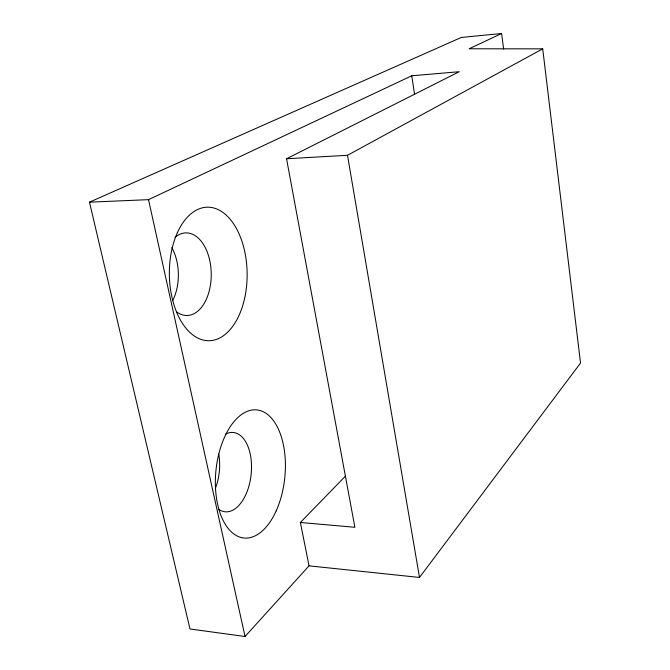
<?xml version="1.0" encoding="UTF-8"?>
<svg xmlns="http://www.w3.org/2000/svg" width="670" height="670" viewBox="0 0 670 670"><rect width="100%" height="100%" fill="white"/><g stroke="black" fill="none" stroke-linecap="round" stroke-linejoin="round"><path stroke-width="1" d="M501.612 33.5L461.27 37.461L89.47 202.173L189.987 628.988L245.036 636.5L309.038 565.849L419.495 577.448L580.53 363.04L542.717 48.843L469.142 48.784L501.612 33.5L503.622 49.044M309.038 565.849L300.378 522.483L345.511 476.043M300.378 522.483L354.882 527.29L286.551 158.757L347.496 155.298L542.717 48.843M286.551 158.757L459.243 71.715L411.757 75.785L148.514 199.652L89.47 202.173M148.514 199.652L245.036 636.5M347.496 155.298L419.495 577.448M411.757 75.785L414.588 94.378M218.73 454.026A39.337 22.629 -83.6 0 1 215.598 487.827M171.83 247.632A40.736 25.376 89.4 0 1 172.692 300.596M225.455 434.194A39.865 22.035 -84 0 1 251.25 473.296A39.865 22.035 -84 0 1 218.78 509.334M175.004 237.415A41.314 24.731 89.4 0 1 211.234 273.209A41.314 24.731 89.4 0 1 176.629 311.868M177.341 232.775A66.774 38.893 89.4 0 0 203.27 340.075A66.774 38.893 89.4 0 0 244.156 249.047A66.774 38.893 89.4 0 0 177.341 232.775M276.166 510.909A64.395 34.614 -84.3 0 0 258.034 410.057A64.395 34.614 -84.3 0 0 216.954 500.917A64.395 34.614 -84.3 0 0 276.166 510.909"/></g></svg>
